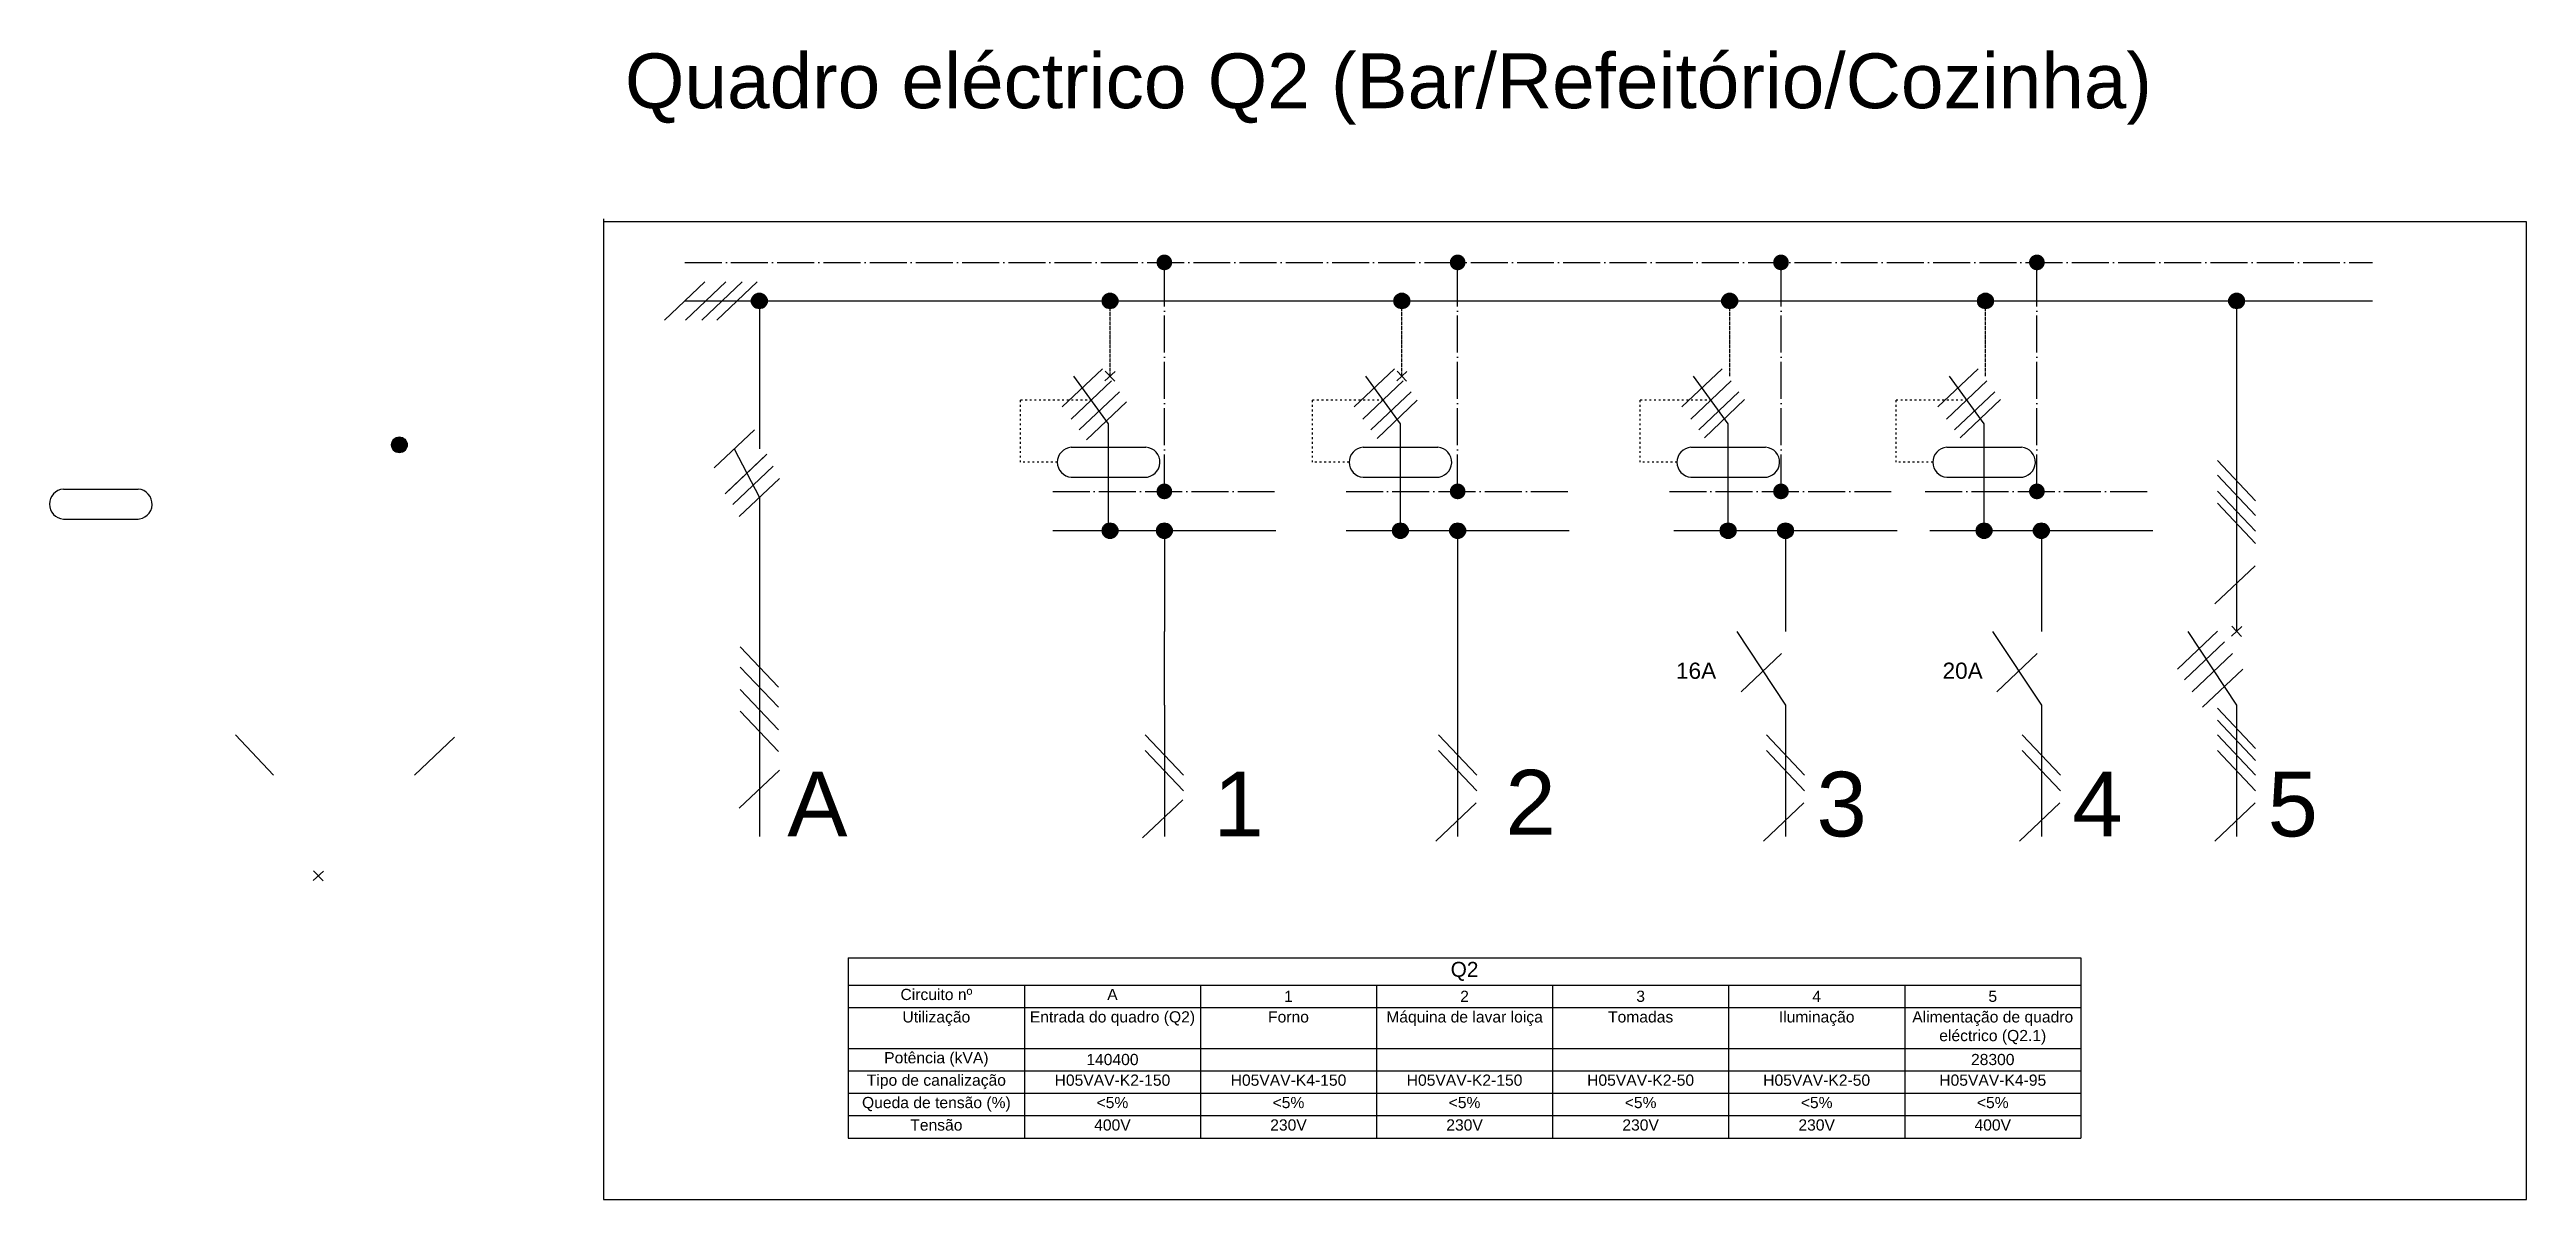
# Model space of a CAD drawing. Header units: millimetres. Extents: x 944 to 8985, y -683 to 3048.
import ezdxf

# ---------------------------------------------------------------- set-up
doc = ezdxf.new("R2010")
doc.units = ezdxf.units.MM
doc.linetypes.add('ACAD_ISO03W100', pattern=[30, 12, -18])
doc.linetypes.add('ACAD_ISO04W100', pattern=[30, 24, -3, 0, -3])
doc.styles.get("Standard").update_dxf_attribs({"font": 'arial.ttf'})

# ---------------------------------------------------------------- blocks, each defined once
blk = doc.blocks.new('*T1')
at = {"color": 0, "linetype": 'ByBlock', "lineweight": -2, "ltscale": 0.5, "transparency": 16777216}
for p, q in [((0, 0), (4001, 0)), ((0, 0), (0, -585.1)), ((4001, 0), (4001, -585.1)), ((0, -88.9), (4001, -88.9)), ((571.6, -88.9), (571.6, -585.1)), ((1143.1, -88.9), (1143.1, -585.1)), ((1714.7, -88.9), (1714.7, -585.1)), ((2286.3, -88.9), (2286.3, -585.1)), ((2857.8, -88.9), (2857.8, -585.1)), ((3429.4, -88.9), (3429.4, -585.1)), ((0, -161.6), (4001, -161.6)), ((0, -294.2), (4001, -294.2)), ((0, -366.9), (4001, -366.9)), ((0, -439.6), (4001, -439.6)), ((0, -512.4), (4001, -512.4)), ((0, -585.1), (4001, -585.1))]:
    blk.add_line(p, q, dxfattribs=at)
at = {"color": 0, "ltscale": 0.5, "transparency": 16777216}
for s, insert, char_height, width, attachment_point in [('Q2', (2000.5, -44.4), 48.49, 3976.743, 5), ('Circuito nº', (285.8, -101), 36.364, 547.327, 2), ('A', (857.4, -101), 36.4, 547.327, 2), ('1', (1428.9, -125.3), 36.4, 547.327, 5), ('2', (2000.5, -125.3), 36.4, 547.327, 5), ('3', (2572.1, -125.3), 36.4, 547.327, 5), ('4', (3143.6, -125.3), 36.4, 547.327, 5), ('5', (3715.2, -125.3), 36.4, 547.327, 5), ('Utilização', (285.8, -173.7), 36.36, 547.327, 2), ('Entrada do quadro (Q2)', (857.4, -173.7), 36.364, 547.327, 2), ('Forno', (1428.9, -173.7), 36.36, 547.327, 2), ('Máquina de lavar loiça', (2000.5, -173.7), 36.364, 547.327, 2), ('Tomadas', (2572.1, -173.7), 36.36, 547.327, 2), ('Iluminação', (3143.6, -173.7), 36.36, 547.327, 2), ('Alimentação de quadro eléctrico (Q2.1)', (3715.2, -173.7), 36.364, 547.327, 2), ('Potência (kVA)', (285.8, -306.3), 36.364, 547.327, 2), ('140400', (857.4, -330.5), 36.36, 547.327, 5), ('28300', (3715.2, -330.5), 36.36, 547.327, 5), ('Tipo de canalização', (285.8, -379), 36.364, 547.327, 2), ('H05VAV-K2-150', (857.4, -379), 36.364, 547.327, 2), ('H05VAV-K4-150', (1428.9, -379), 36.364, 547.327, 2), ('H05VAV-K2-150', (2000.5, -379), 36.364, 547.327, 2), ('H05VAV-K2-50', (2572.1, -379), 36.364, 547.327, 2), ('H05VAV-K2-50', (3143.6, -379), 36.364, 547.327, 2), ('H05VAV-K4-95', (3715.2, -379), 36.364, 547.327, 2), ('Queda de tensão (%)', (285.8, -451.7), 36.364, 547.327, 2), ('<5%', (857.4, -451.7), 36.36, 547.327, 2), ('<5%', (1428.9, -451.7), 36.36, 547.327, 2), ('<5%', (2000.5, -451.7), 36.36, 547.327, 2), ('<5%', (2572.1, -451.7), 36.36, 547.327, 2), ('<5%', (3143.6, -451.7), 36.36, 547.327, 2), ('<5%', (3715.2, -451.7), 36.36, 547.327, 2), ('Tensão', (285.8, -524.5), 36.36, 547.327, 2), ('400V', (857.4, -524.5), 36.36, 547.327, 2), ('230V', (1428.9, -524.5), 36.36, 547.327, 2), ('230V', (2000.5, -524.5), 36.36, 547.327, 2), ('230V', (2572.1, -524.5), 36.36, 547.327, 2), ('230V', (3143.6, -524.5), 36.36, 547.327, 2), ('400V', (3715.2, -524.5), 36.36, 547.327, 2)]:
    blk.add_mtext(s, dxfattribs=dict(at, insert=insert, char_height=char_height, width=width, attachment_point=attachment_point))

msp = doc.modelspace()

# ---------------------------------------------------------------- hatches: boundary and pattern name
at = {"linetype": 'ACAD_ISO04W100', "ltscale": 0.5}
h = msp.add_hatch(color=1, dxfattribs=at)
h.dxf.hatch_style = 1
h.paths.add_polyline_path([(4537.9, 2357.2, 1), (4588.8, 2357.2, 1)])
h = msp.add_hatch(color=1, dxfattribs=at)
h.dxf.hatch_style = 1
h.paths.add_polyline_path([(5490, 2357.2, 1), (5541, 2357.2, 1)])
h = msp.add_hatch(color=1, dxfattribs=at)
h.dxf.hatch_style = 1
h.paths.add_polyline_path([(6539.7, 2357.2, 1), (6590.7, 2357.2, 1)])
h = msp.add_hatch(color=1, dxfattribs=at)
h.dxf.hatch_style = 1
h.paths.add_polyline_path([(7370.4, 2357.2, 1), (7421.4, 2357.2, 1)])
h = msp.add_hatch(color=1, dxfattribs=at)
h.dxf.hatch_style = 1
h.paths.add_polyline_path([(3223, 2232.1, 1), (3274, 2232.1, 1)])
h = msp.add_hatch(color=1, dxfattribs=at)
h.dxf.hatch_style = 1
h.paths.add_polyline_path([(4361.5, 2232.1, 1), (4412.5, 2232.1, 1)])
h = msp.add_hatch(color=1, dxfattribs=at)
h.dxf.hatch_style = 1
h.paths.add_polyline_path([(5308.8, 2232.1, 1), (5359.8, 2232.1, 1)])
h = msp.add_hatch(color=1, dxfattribs=at)
h.dxf.hatch_style = 1
h.paths.add_polyline_path([(6373.1, 2232.1, 1), (6424.1, 2232.1, 1)])
h = msp.add_hatch(color=1, dxfattribs=at)
h.dxf.hatch_style = 1
h.paths.add_polyline_path([(7203.7, 2232.1, 1), (7254.7, 2232.1, 1)])
at = {"linetype": 'Continuous', "ltscale": 0.5}
h = msp.add_hatch(color=1, dxfattribs=at)
h.dxf.hatch_style = 1
h.paths.add_polyline_path([(8018.8, 2232.1, 1), (8069.8, 2232.1, 1)])
at = {"linetype": 'ACAD_ISO04W100', "ltscale": 0.5}
h = msp.add_hatch(color=1, dxfattribs=at)
h.dxf.hatch_style = 1
h.paths.add_polyline_path([(2054.4, 1765.2, 1), (2105.4, 1765.2, 1)])
h = msp.add_hatch(color=1, dxfattribs=at)
h.dxf.hatch_style = 1
h.paths.add_polyline_path([(4537.9, 1614.2, 1), (4588.8, 1614.2, 1)])
h = msp.add_hatch(color=1, dxfattribs=at)
h.dxf.hatch_style = 1
h.paths.add_polyline_path([(5490, 1614.2, 1), (5541, 1614.2, 1)])
h = msp.add_hatch(color=1, dxfattribs=at)
h.dxf.hatch_style = 1
h.paths.add_polyline_path([(6539.7, 1614.2, 1), (6590.7, 1614.2, 1)])
h = msp.add_hatch(color=1, dxfattribs=at)
h.dxf.hatch_style = 1
h.paths.add_polyline_path([(7370.4, 1614.2, 1), (7421.4, 1614.2, 1)])
at = {"linetype": 'Continuous', "ltscale": 0.5}
h = msp.add_hatch(color=1, dxfattribs=at)
h.dxf.hatch_style = 1
h.paths.add_polyline_path([(4361.5, 1486.6, 1), (4412.5, 1486.6, 1)])
h = msp.add_hatch(color=1, dxfattribs=at)
h.dxf.hatch_style = 1
h.paths.add_polyline_path([(4537.9, 1486.6, 1), (4588.8, 1486.6, 1)])
h = msp.add_hatch(color=1, dxfattribs=at)
h.dxf.hatch_style = 1
h.paths.add_polyline_path([(5304.1, 1486.6, 1), (5355.1, 1486.6, 1)])
h = msp.add_hatch(color=1, dxfattribs=at)
h.dxf.hatch_style = 1
h.paths.add_polyline_path([(5490, 1486.6, 1), (5541, 1486.6, 1)])
h = msp.add_hatch(color=1, dxfattribs=at)
h.dxf.hatch_style = 1
h.paths.add_polyline_path([(6368.3, 1486.6, 1), (6419.3, 1486.6, 1)])
h = msp.add_hatch(color=1, dxfattribs=at)
h.dxf.hatch_style = 1
h.paths.add_polyline_path([(6554.2, 1486.6, 1), (6605.2, 1486.6, 1)])
h = msp.add_hatch(color=1, dxfattribs=at)
h.dxf.hatch_style = 1
h.paths.add_polyline_path([(7198.9, 1486.6, 1), (7249.9, 1486.6, 1)])
h = msp.add_hatch(color=1, dxfattribs=at)
h.dxf.hatch_style = 1
h.paths.add_polyline_path([(7384.9, 1486.6, 1), (7435.9, 1486.6, 1)])

# ---------------------------------------------------------------- linework, layer by layer
for p, q in [((2743.1, 2498.9), (2743.1, -683.3)), ((8985.2, 2489.1), (2743.1, 2489.1)), ((8985.2, -683.3), (8985.2, 2489.1)), ((2743.1, -683.3), (8985.2, -683.3))]:
    msp.add_line(p, q)
at = {"color": 3, "linetype": 'ACAD_ISO04W100', "ltscale": 5}
for p, q in [((3006.4, 2357.2), (8485.1, 2357.2)), ((4201, 1614.2), (4925.7, 1614.2)), ((5153.2, 1614.2), (5877.8, 1614.2)), ((6202.9, 1614.2), (6927.5, 1614.2)), ((7033.6, 1614.2), (7758.2, 1614.2))]:
    msp.add_line(p, q, dxfattribs=at)
at = {"color": 1, "linetype": 'ACAD_ISO04W100', "ltscale": 5}
for p, q in [((4563.4, 1614.2), (4563.4, 2357.2)), ((5515.5, 1614.2), (5515.5, 2357.2)), ((6565.2, 1614.2), (6565.2, 2357.2)), ((7395.9, 1614.2), (7395.9, 2357.2))]:
    msp.add_line(p, q, dxfattribs=at)
at = {"color": 2, "ltscale": 0.5}
for p, q in [((2941.1, 2170.2), (3071.7, 2293.9)), ((3008.7, 2170.2), (3139.3, 2293.9)), ((3061.8, 2170.2), (3192.4, 2293.9)), ((3110.4, 2170.2), (3241.1, 2293.9)), ((4362.8, 2011.8), (4232.1, 1888.2)), ((5310.1, 2011.8), (5179.5, 1888.2)), ((6374.4, 2011.8), (6243.7, 1888.2)), ((7205, 2011.8), (7074.4, 1888.2)), ((4391.4, 1972.6), (4260.7, 1849)), ((4417.2, 1937.1), (4286.6, 1813.5)), ((4370.6, 1972.4), (4403.3, 2003.3)), ((4402.4, 1971.5), (4371.5, 2004.2)), ((5338.7, 1972.6), (5208.1, 1849)), ((5364.6, 1937.1), (5234, 1813.5)), ((5318, 1972.4), (5350.7, 2003.3)), ((5349.8, 1971.5), (5318.9, 2004.2)), ((6403, 1972.6), (6272.3, 1849)), ((6428.8, 1937.1), (6298.2, 1813.5)), ((7233.6, 1972.6), (7103, 1849)), ((7259.5, 1937.1), (7128.8, 1813.5)), ((4440.7, 1904.9), (4310.1, 1781.3)), ((5384.4, 1909.9), (5253.8, 1786.3)), ((6447, 1912.2), (6316.4, 1788.5)), ((7277.7, 1912.2), (7147, 1788.5)), ((3101.9, 1690.4), (3232.6, 1814)), ((3267.8, 1729.7), (3137.1, 1606.1)), ((3142.6, 1611.3), (3273.2, 1734.9)), ((3162.7, 1572.1), (3293.3, 1695.8)), ((8106.1, 1583.3), (7982.5, 1714)), ((989.3, 1621.6), (1231.7, 1621.6)), ((3183.2, 1532.2), (3313.9, 1655.8)), ((8106.1, 1535.8), (7982.5, 1666.4)), ((8106.1, 1484.7), (7982.5, 1615.3)), ((8106.1, 1445.2), (7982.5, 1575.9)), ((989.3, 1524.3), (1231.7, 1524.3)), ((8104.2, 1372.8), (7973.5, 1249.2)), ((7982.6, 1161.1), (7852, 1037.5)), ((8005.5, 1126.5), (7874.8, 1002.9)), ((8028, 1144.6), (8060.7, 1175.5)), ((8059.8, 1143.7), (8028.9, 1176.4)), ((3310.4, 978.9), (3186.7, 1109.6)), ((6566.4, 1087.8), (6435.8, 964.2)), ((7397.1, 1087.8), (7266.4, 964.2)), ((8031, 1087.8), (7900.4, 964.2)), ((3310.4, 913.6), (3186.7, 1044.3)), ((3310.4, 841), (3186.7, 971.6)), ((8064.5, 1037.2), (7933.9, 913.5)), ((3310.4, 770.6), (3186.7, 901.2)), ((8106.1, 779.7), (7982.5, 910.3)), ((1671.6, 693.3), (1548, 824)), ((2128.6, 693.3), (2259.2, 816.9)), ((4625.2, 693.3), (4501.5, 824)), ((5577.3, 693.3), (5453.7, 824)), ((6641.5, 693.3), (6517.9, 824)), ((7472.2, 693.3), (7348.5, 824)), ((8106.1, 740.8), (7982.5, 871.5)), ((8106.1, 693.3), (7982.5, 824)), ((4625.2, 642.2), (4501.5, 772.9)), ((5577.3, 642.2), (5453.7, 772.9)), ((6641.5, 642.2), (6517.9, 772.9)), ((7472.2, 642.2), (7348.5, 772.9)), ((8106.1, 642.2), (7982.5, 772.9)), ((3183.2, 586), (3313.9, 709.6)), ((4623.2, 613.6), (4492.6, 489.9)), ((5575.3, 603.3), (5444.7, 479.6)), ((6639.6, 603.3), (6508.9, 479.6)), ((7470.2, 603.3), (7339.6, 479.6)), ((8104.2, 603.3), (7973.5, 479.6)), ((1800.4, 351.5), (1833.1, 382.4)), ((1832.2, 350.6), (1801.3, 383.3))]:
    msp.add_line(p, q, dxfattribs=at)
at = {"color": 4, "linetype": 'Continuous', "ltscale": 5}
msp.add_line((3006.4, 2232.1), (8485.1, 2232.1), dxfattribs=at)
at = {"color": 1, "linetype": 'Continuous', "ltscale": 0.5}
for p, q in [((3248.5, 2232.1), (3248.5, 1752.2)), ((8044.3, 2232.1), (8044.3, 1160.1)), ((4382.2, 1486.6), (4382.2, 1833.7)), ((5329.6, 1486.6), (5329.6, 1833.7)), ((6393.8, 1486.6), (6393.8, 1833.7)), ((7224.4, 1486.6), (7224.4, 1833.7)), ((3167.3, 1752.2), (3248.5, 1594)), ((3248.5, 1594), (3248.5, 494.6)), ((4563.4, 1486.6), (4563.4, 1160.1)), ((5515.5, 1486.6), (5515.5, 1160.1)), ((6579.7, 1486.6), (6579.7, 1160.1)), ((7410.4, 1486.6), (7410.4, 1160.1)), ((6421.4, 1160.1), (6579.7, 920.5)), ((7252.1, 1160.1), (7410.4, 920.5)), ((7886, 1160.1), (8044.3, 920.5)), ((4563.4, 920.5), (4563.4, 494.6)), ((5515.5, 920.5), (5515.5, 494.6)), ((6579.7, 920.5), (6579.7, 494.6)), ((7410.4, 920.5), (7410.4, 494.6)), ((8044.3, 920.5), (8044.3, 494.6))]:
    msp.add_line(p, q, dxfattribs=at)
at = {"color": 1, "linetype": 'ACAD_ISO04W100', "ltscale": 0.5}
for p, q in [((4387, 1987.8), (4387, 2232.1)), ((5334.3, 1987.8), (5334.3, 2232.1)), ((6398.6, 1987.8), (6398.6, 2232.1)), ((7229.2, 1987.8), (7229.2, 2232.1))]:
    msp.add_line(p, q, dxfattribs=at)
at = {"color": 1, "ltscale": 0.5}
for p, q in [((4382.2, 1833.7), (4269.9, 1987.8)), ((5329.6, 1833.7), (5217.3, 1987.8)), ((6393.8, 1833.7), (6281.5, 1987.8)), ((7224.4, 1833.7), (7112.2, 1987.8)), ((4261, 1757.5), (4503.4, 1757.5)), ((5208.3, 1757.5), (5450.8, 1757.5)), ((6272.6, 1757.5), (6515, 1757.5)), ((7103.2, 1757.5), (7345.6, 1757.5)), ((4261, 1660.2), (4503.4, 1660.2)), ((5208.3, 1660.2), (5450.8, 1660.2)), ((6272.6, 1660.2), (6515, 1660.2)), ((7103.2, 1660.2), (7345.6, 1660.2)), ((4563.4, 920.5), (4563.4, 1160.1)), ((5515.5, 1160.1), (5515.5, 920.5))]:
    msp.add_line(p, q, dxfattribs=at)
at = {"color": 1, "linetype": 'ACAD_ISO03W100', "ltscale": 0.5}
for p, q in [((4096.5, 1708.8), (4096.5, 1910.8)), ((4096.5, 1910.8), (4326.1, 1910.8)), ((5043.8, 1708.8), (5043.8, 1910.8)), ((5043.8, 1910.8), (5273.4, 1910.8)), ((6108.1, 1708.8), (6108.1, 1910.8)), ((6108.1, 1910.8), (6337.7, 1910.8)), ((6938.7, 1708.8), (6938.7, 1910.8)), ((6938.7, 1910.8), (7168.3, 1910.8)), ((4215.9, 1708.8), (4096.5, 1708.8)), ((5163.3, 1708.8), (5043.8, 1708.8)), ((6227.5, 1708.8), (6108.1, 1708.8)), ((7058.2, 1708.8), (6938.7, 1708.8))]:
    msp.add_line(p, q, dxfattribs=at)
at = {"color": 4, "linetype": 'Continuous'}
for p, q in [((4563.4, 1486.6), (4201, 1486.6)), ((4925.7, 1486.6), (4563.4, 1486.6)), ((5515.5, 1486.6), (5153.2, 1486.6)), ((5877.8, 1486.6), (5515.5, 1486.6)), ((6579.7, 1486.6), (6217.4, 1486.6)), ((6942, 1486.6), (6579.7, 1486.6)), ((7410.4, 1486.6), (7048, 1486.6)), ((7772.7, 1486.6), (7410.4, 1486.6))]:
    msp.add_line(p, q, dxfattribs=at)
at = {"color": 1, "ltscale": 0.5}
for centre in [(3248.5, 2232.1), (4387, 2232.1), (5334.3, 2232.1), (6398.6, 2232.1), (7229.2, 2232.1), (2079.9, 1765.2)]:
    msp.add_circle(centre, 25.5, dxfattribs=at)
at = {"color": 1, "linetype": 'Continuous', "ltscale": 0.5}
for centre in [(8044.3, 2232.1), (4387, 1486.6), (4563.4, 1486.6), (5329.6, 1486.6), (5515.5, 1486.6), (6393.8, 1486.6), (6579.7, 1486.6), (7224.4, 1486.6), (7410.4, 1486.6)]:
    msp.add_circle(centre, 25.5, dxfattribs=at)
at = {"color": 1, "ltscale": 0.5}
for centre, radius, start, end in [((4264.7, 1708.8), 48.8, 94.37013, 265.62987), ((4500.3, 1708.9), 48.7, 267.9334, 86.30006), ((5212.1, 1708.8), 48.8, 94.37013, 265.62987), ((5447.6, 1708.9), 48.7, 267.9334, 86.30006), ((6276.3, 1708.8), 48.8, 94.37013, 265.62987), ((6511.9, 1708.9), 48.7, 267.9334, 86.30006), ((7106.9, 1708.8), 48.8, 94.37013, 265.62987), ((7342.5, 1708.9), 48.7, 267.9334, 86.30006)]:
    msp.add_arc(centre, radius, start, end, dxfattribs=at)
at = {"color": 2, "ltscale": 0.5}
for centre, radius, start, end in [((993, 1572.9), 48.8, 94.37013, 265.62987), ((1228.6, 1573), 48.7, 267.9334, 86.30006)]:
    msp.add_arc(centre, radius, start, end, dxfattribs=at)

# ---------------------------------------------------------------- block references
msp.add_blockref('*T1', (3537.4, 101))

# ---------------------------------------------------------------- texts
for s, height, p in [('Quadro eléctrico Q2 (Bar/Refeitório/Cozinha)', 177.852, (2812.3, 2857.5)), ('16A', 52.47, (6224.4, 1006.1)), ('20A', 52.47, (7089.7, 1006.1)), ('A', 209.9, (3339.2, 494.6)), ('1', 209.9, (4723, 494.6)), ('2', 209.9, (5670.8, 500.7)), ('3', 209.9, (6680.5, 494.6)), ('4', 209.9, (7511.1, 494.6)), ('5', 209.9, (8145.1, 494.6))]:
    msp.add_text(s, height=height).set_placement(p)

doc.saveas('drawing.dxf')
